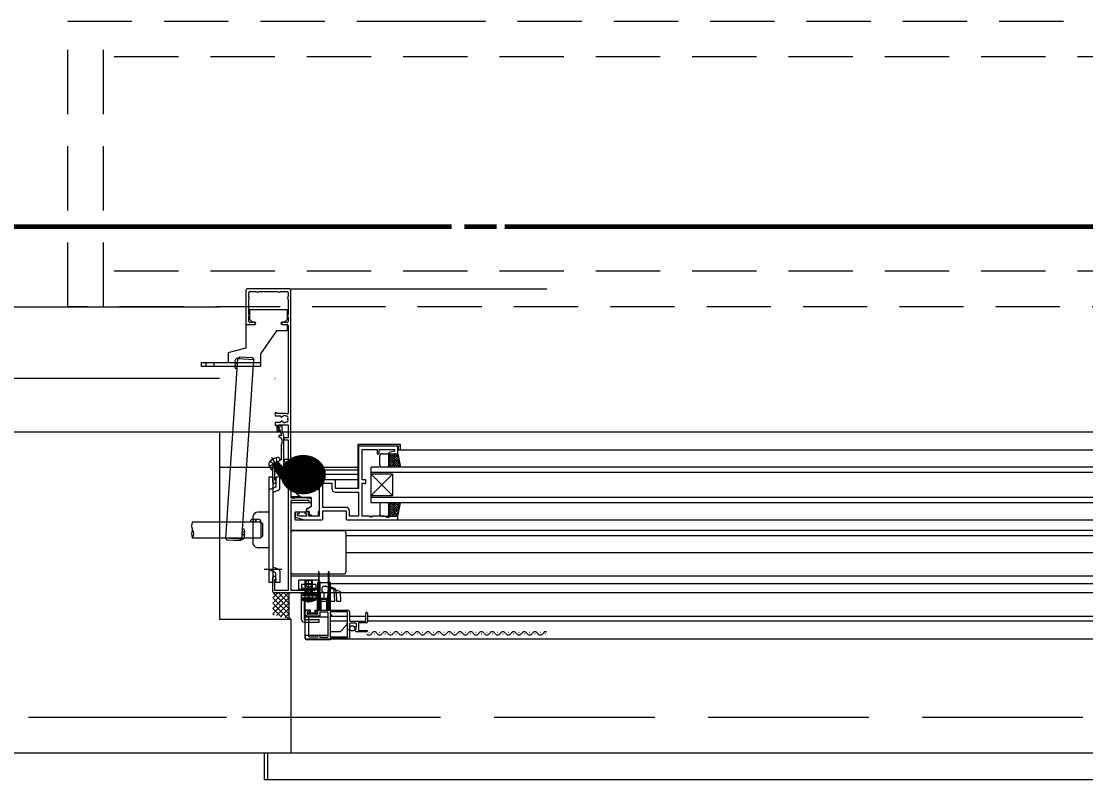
# Model space of a CAD drawing. Units: millimetres at full size, sheet at 1:30. Extents: x -16828 to 149130, y 47892 to 100313.
# Drawn here: x 26464 to 27061, y 50641 to 51066 of the extents above; entities that cross this region are included whole.
import ezdxf
from ezdxf.enums import TextEntityAlignment as Align

# ---------------------------------------------------------------- set-up
doc = ezdxf.new("R2010")
doc.units = ezdxf.units.MM
doc.header["$LTSCALE"] = 30
for name, pattern in [('CHAIN2', [12, 9, -1, 1, -1]), ('DASHED1', [1.8, 1.2, -0.6]), ('DASHED3', [4, 3, -1]), ('DOUBLE_CHAIN1', [8.8, 5, -1, 0.6, -0.6, 0.6, -1])]:
    doc.linetypes.add(name, pattern=pattern)
for name, color, linetype, lineweight in [('0-0', 7, 'CHAIN2', 15), ('0-1', 7, 'Continuous', 15), ('2-0_通芯', 7, 'DOUBLE_CHAIN1', 15), ('2-1_躯体', 7, 'Continuous', 15), ('2-3_間仕切り', 7, 'Continuous', 15), ('2-A_建具', 7, 'Continuous', 15)]:
    doc.layers.add(name, color=color, linetype=linetype, lineweight=lineweight)
doc.styles.add('ＭＳ ゴシック', font='')
doc.styles.get('ＭＳ ゴシック').set_extended_font_data('MS Gothic')

msp = doc.modelspace()

# ---------------------------------------------------------------- linework, layer by layer
at = {"layer": '0-0', "color": 1, "lineweight": 60}
msp.add_line((-9565.04, 50950.86), (35684.96, 50950.86), dxfattribs=at)
at = {"layer": '0-1'}
for p, q in [((24459.96, 50835.86), (30509.96, 50835.86)), ((-6110.04, 50655.86), (31079.96, 50655.86))]:
    msp.add_line(p, q, dxfattribs=at)
at = {"layer": '0-1', "linetype": 'DASHED3'}
msp.add_lwpolyline([(23488.96, 50750.86), (23488.96, 50675.86), (31059.96, 50675.86)], dxfattribs=at)
at = {"layer": '2-0_通芯', "color": 1, "lineweight": 60}
msp.add_line((-10727.74, 50950.86), (35684.96, 50950.86), dxfattribs=at)
at = {"layer": '2-1_躯体'}
for p, q in [((24459.96, 50835.86), (26574.96, 50835.86)), ((23467.96, 50655.86), (26614.96, 50655.86))]:
    msp.add_line(p, q, dxfattribs=at)
at = {"layer": '2-1_躯体', "linetype": 'DASHED3'}
msp.add_line((23467.96, 50675.86), (26614.96, 50675.86), dxfattribs=at)
at = {"layer": '2-1_躯体'}
msp.add_lwpolyline([(26574.96, 50835.86), (26574.96, 50730.86), (26614.96, 50730.86), (26614.96, 50655.86)], dxfattribs=at)
at = {"layer": '2-3_間仕切り'}
for p, q in [((24529.96, 50905.86), (26574.96, 50905.86)), ((24489.96, 50865.86), (26574.96, 50865.86))]:
    msp.add_line(p, q, dxfattribs=at)
at = {"layer": '2-A_建具', "linetype": 'DASHED1'}
for p, q in [((26509.96, 50905.86), (26509.96, 51065.86)), ((26688.07, 51065.86), (28040.83, 51065.86)), ((28549.96, 51045.86), (26509.96, 51045.86)), ((28549.96, 50925.86), (26509.96, 50925.86)), ((28018.07, 50905.86), (26663.03, 50905.86))]:
    msp.add_line(p, q, dxfattribs=at)
at = {"layer": '2-A_建具'}
for p, q in [((26589.96, 50882.91), (26589.96, 50915.36)), ((26614.46, 50915.86), (26590.46, 50915.86)), ((26614.96, 50915.86), (26758.46, 50915.86)), ((26591.96, 50898.81), (26591.96, 50904.41)), ((26591.96, 50904.41), (26612.96, 50904.41)), ((26612.96, 50904.41), (26612.96, 50898.81)), ((26589.96, 50895.91), (26594.76, 50895.91)), ((26590.46, 50895.86), (26594.21, 50895.86)), ((26593.46, 50897.31), (26591.96, 50898.81)), ((26594.76, 50897.31), (26593.46, 50897.31)), ((26611.46, 50897.31), (26610.16, 50897.31)), ((26610.16, 50895.91), (26612.96, 50895.91)), ((26610.71, 50895.86), (26612.96, 50895.86)), ((26612.96, 50898.81), (26611.46, 50897.31)), ((26612.96, 50895.91), (26612.96, 50892.41)), ((26613.46, 50895.36), (26613.46, 50846.19)), ((26579.96, 50880.23), (26589.96, 50882.91)), ((26579.96, 50880.23), (26579.96, 50874.71)), ((26585.27, 50876.96), (26586.33, 50877.89)), ((26597.96, 50879.56), (26597.96, 50872.41)), ((26564.96, 50874.71), (26597.96, 50874.71)), ((26564.96, 50872.41), (26564.96, 50874.71)), ((26597.96, 50872.41), (26564.96, 50872.41)), ((26567.61, 50872.41), (26567.61, 50874.71)), ((26572.11, 50872.41), (26572.11, 50874.71)), ((26578.47, 50776.16), (26585.27, 50876.96)), ((26585.27, 50876.96), (26594.25, 50876.36)), ((26587.45, 50775.56), (26594.25, 50876.36)), ((26606.16, 50865.66), (26605.96, 50865.86)), ((26609.76, 50844.11), (26609.9, 50844.11)), ((26609.9, 50841.81), (26609.76, 50841.81)), ((26610.66, 50844.58), (26610.75, 50844.66)), ((26611.54, 50844.8), (26611.66, 50844.75)), ((26612.31, 50844.55), (26612.46, 50844.54)), ((26613.28, 50843.36), (26613.24, 50843.21)), ((26613.24, 50842.71), (26613.28, 50842.56)), ((26610.75, 50841.26), (26610.66, 50841.35)), ((26611.66, 50841.17), (26611.54, 50841.12)), ((26612.46, 50841.39), (26612.31, 50841.37)), ((26674.96, 50827.86), (26652.76, 50827.86)), ((26674.46, 50827.76), (26653.46, 50827.76)), ((26674.96, 50824.06), (26674.96, 50827.26)), ((27509.96, 50825.56), (26674.96, 50825.56)), ((26675.26, 50825.56), (26675.26, 50827.56)), ((26609.29, 50820.01), (26603.23, 50816.51)), ((26606.84, 50817.25), (26604.38, 50821.51)), ((26608.32, 50818.64), (26604.9, 50816.67)), ((26605.29, 50815.98), (26608.37, 50818.57)), ((26605.64, 50815.38), (26608.72, 50817.96)), ((26608.15, 50818.19), (26605.73, 50815.98)), ((26605.77, 50815.91), (26608.19, 50818.11)), ((26608.01, 50818.69), (26608.11, 50818.52)), ((26608.37, 50818.57), (26608.15, 50818.19)), ((26608.19, 50818.11), (26608.15, 50818.19)), ((26608.63, 50818.11), (26608.19, 50818.11)), ((26608.32, 50818.64), (26608.37, 50818.57)), ((26608.72, 50817.96), (26608.5, 50817.58)), ((26608.63, 50818.11), (26608.72, 50817.96)), ((26609.29, 50820.01), (26608.65, 50820.93)), ((26664.96, 50817.06), (26664.96, 50822.56)), ((26665.96, 50823.56), (26668.96, 50823.56)), ((26669.96, 50816.06), (26669.96, 50823.56)), ((26669.96, 50819.45), (26674.07, 50823.56)), ((26669.96, 50820.86), (26672.66, 50823.56)), ((26669.96, 50822.27), (26671.25, 50823.56)), ((26669.96, 50823.56), (26674.96, 50823.56)), ((26669.96, 50818.03), (26675.05, 50823.12)), ((26669.96, 50822.56), (26669.96, 50817.06)), ((26669.96, 50822.37), (26676.27, 50816.06)), ((26669.96, 50816.62), (26675.28, 50821.94)), ((26669.96, 50820.96), (26674.86, 50816.06)), ((26669.96, 50819.55), (26673.45, 50816.06)), ((26669.96, 50818.13), (26672.03, 50816.06)), ((26670.19, 50823.56), (26676.15, 50817.6)), ((26670.82, 50816.06), (26675.52, 50820.76)), ((26671.6, 50823.56), (26675.8, 50819.36)), ((26672.23, 50816.06), (26675.76, 50819.58)), ((26673.02, 50823.56), (26675.45, 50821.13)), ((26673.65, 50816.06), (26675.99, 50818.41)), ((26674.43, 50823.56), (26675.09, 50822.9)), ((26674.96, 50823.56), (26676.46, 50816.06)), ((26652.76, 50815.86), (26574.96, 50815.86)), ((26603.23, 50816.51), (26602.75, 50817.53)), ((26604.94, 50816.59), (26605.38, 50816.59)), ((26604.96, 50807.36), (26604.96, 50815.86)), ((26605.01, 50816.96), (26605.11, 50816.79)), ((26605.29, 50815.98), (26605.73, 50815.98)), ((26606.44, 50817.55), (26605.38, 50816.59)), ((26605.42, 50816.51), (26605.38, 50816.59)), ((26605.55, 50815.53), (26605.64, 50815.38)), ((26605.64, 50815.38), (26606.08, 50815.38)), ((26605.77, 50815.91), (26605.73, 50815.98)), ((26605.99, 50814.77), (26606.43, 50814.77)), ((26608.5, 50817.58), (26606.08, 50815.38)), ((26606.12, 50815.3), (26606.08, 50815.38)), ((26609.33, 50816.9), (26606.25, 50814.32)), ((26606.25, 50814.32), (26606.47, 50814.69)), ((26606.25, 50814.32), (26606.34, 50814.16)), ((26606.34, 50814.16), (26609.42, 50816.75)), ((26606.34, 50814.16), (26606.78, 50814.16)), ((26606.47, 50814.69), (26606.43, 50814.77)), ((26606.47, 50814.69), (26608.89, 50816.9)), ((26609.68, 50816.29), (26606.6, 50813.71)), ((26606.6, 50813.71), (26606.82, 50814.09)), ((26606.6, 50813.71), (26606.69, 50813.56)), ((26606.69, 50813.56), (26609.77, 50816.14)), ((26606.69, 50813.56), (26607.13, 50813.56)), ((26609.2, 50816.37), (26606.78, 50814.16)), ((26606.82, 50814.09), (26606.78, 50814.16)), ((26606.82, 50814.09), (26609.24, 50816.29)), ((26610.03, 50815.69), (26606.95, 50813.1)), ((26606.95, 50813.1), (26607.17, 50813.48)), ((26606.95, 50813.1), (26607.04, 50812.95)), ((26607.04, 50812.95), (26610.12, 50815.54)), ((26607.04, 50812.95), (26607.48, 50812.95)), ((26609.55, 50815.76), (26607.13, 50813.56)), ((26607.17, 50813.48), (26607.13, 50813.56)), ((26607.17, 50813.48), (26609.59, 50815.69)), ((26610.38, 50815.08), (26607.3, 50812.5)), ((26607.3, 50812.5), (26607.52, 50812.88)), ((26607.3, 50812.5), (26607.39, 50812.35)), ((26607.94, 50815.35), (26607.34, 50816.39)), ((26607.39, 50812.35), (26610.47, 50814.93)), ((26607.39, 50812.35), (26607.83, 50812.35)), ((26609.9, 50815.16), (26607.48, 50812.95)), ((26607.52, 50812.88), (26607.48, 50812.95)), ((26607.52, 50812.88), (26609.94, 50815.08)), ((26609.83, 50813.72), (26607.65, 50811.89)), ((26607.65, 50811.89), (26607.87, 50812.27)), ((26607.65, 50811.89), (26607.74, 50811.74)), ((26607.74, 50811.74), (26609.88, 50813.53)), ((26610.25, 50814.55), (26607.83, 50812.35)), ((26607.87, 50812.27), (26607.83, 50812.35)), ((26607.87, 50812.27), (26610.29, 50814.48)), ((26609.92, 50813.33), (26608.18, 50811.74)), ((26610.07, 50812.72), (26608.18, 50811.63)), ((26608.44, 50814.48), (26611.72, 50808.8)), ((26608.54, 50817.51), (26608.5, 50817.58)), ((26608.98, 50817.51), (26608.54, 50817.51)), ((26608.89, 50816.9), (26608.85, 50816.98)), ((26609.33, 50816.9), (26608.89, 50816.9)), ((26609.42, 50816.75), (26609.2, 50816.37)), ((26609.24, 50816.29), (26609.2, 50816.37)), ((26609.68, 50816.29), (26609.24, 50816.29)), ((26609.33, 50816.9), (26609.42, 50816.75)), ((26609.77, 50816.14), (26609.55, 50815.76)), ((26609.59, 50815.69), (26609.55, 50815.76)), ((26610.03, 50815.69), (26609.59, 50815.69)), ((26609.68, 50816.29), (26609.77, 50816.14)), ((26610.51, 50810.91), (26609.8, 50813.85)), ((26610.12, 50815.54), (26609.9, 50815.16)), ((26609.94, 50815.08), (26609.9, 50815.16)), ((26610.38, 50815.08), (26609.94, 50815.08)), ((26610.03, 50815.69), (26610.12, 50815.54)), ((26610.73, 50814.48), (26610.24, 50814.06)), ((26610.47, 50814.93), (26610.25, 50814.55)), ((26610.29, 50814.48), (26610.25, 50814.55)), ((26610.73, 50814.48), (26610.29, 50814.48)), ((26610.33, 50813.91), (26610.82, 50814.32)), ((26610.38, 50815.08), (26610.47, 50814.93)), ((26611, 50813.26), (26610.6, 50813.95)), ((26610.73, 50814.48), (26610.82, 50814.32)), ((26611.04, 50813.28), (26610.78, 50813.13)), ((26621.26, 50813.43), (26621.26, 50813.93)), ((26621.28, 50813.33), (26621.46, 50813.15)), ((26621.56, 50814.23), (26622.06, 50814.23)), ((26622.96, 50813.13), (26621.56, 50813.13)), ((26621.73, 50814.23), (26622.83, 50813.13)), ((26622.26, 50814.03), (26624.36, 50814.03)), ((26623.26, 50812.83), (26623.26, 50811.73)), ((26623.26, 50812.7), (26625.23, 50810.73)), ((26623.27, 50814.03), (26624.86, 50812.44)), ((26624.45, 50814.2), (26625.52, 50813.13)), ((26624.56, 50814.23), (26625.16, 50814.23)), ((26624.86, 50812.67), (26624.86, 50812.03)), ((26625.66, 50813.13), (26625.32, 50813.13)), ((26625.37, 50814.14), (26625.87, 50813.64)), ((26629.96, 50815.86), (26629.96, 50814.26)), ((26659.96, 50796.06), (26659.96, 50816.06)), ((27524.96, 50816.06), (26659.96, 50816.06)), ((27524.96, 50813.06), (26659.96, 50813.06)), ((26671.96, 50812.06), (26659.96, 50812.06)), ((26671.96, 50812.06), (26659.96, 50800.06)), ((26671.96, 50800.06), (26659.96, 50812.06)), ((26668.96, 50816.06), (26665.96, 50816.06)), ((26669.96, 50816.72), (26670.62, 50816.06)), ((26671.96, 50812.06), (26671.96, 50800.06)), ((26675.06, 50816.06), (26676.23, 50817.23)), ((26602.66, 50810.36), (26602.66, 50751.36)), ((26604.96, 50810.36), (26602.66, 50810.36)), ((26604.96, 50810.36), (26604.96, 50751.36)), ((26606.53, 50810.36), (26606.53, 50804.86)), ((26608.83, 50810.36), (26606.53, 50810.36)), ((26607.74, 50811.74), (26608.18, 50811.74)), ((26608.22, 50811.66), (26608.18, 50811.74)), ((26608.18, 50811.63), (26609.32, 50809.65)), ((26608.83, 50803.98), (26608.83, 50810.36)), ((26609.7, 50810.9), (26609.29, 50809.72)), ((26609.32, 50809.65), (26611.13, 50809.53)), ((26610.51, 50810.91), (26611.13, 50809.53)), ((26611.39, 50809.68), (26611.13, 50809.53)), ((26611.83, 50811.32), (26611.21, 50809.99)), ((26611.21, 50809.99), (26611.39, 50809.68)), ((26612.18, 50811.3), (26611.39, 50809.68)), ((26652.76, 50808.96), (26614.96, 50808.96)), ((26617.46, 50806.72), (26617.46, 50805.16)), ((26622.39, 50808.94), (26618.17, 50807.67)), ((26622.39, 50808.94), (26622.53, 50808.96)), ((26624.96, 50810.73), (26623.14, 50809.33)), ((26625.56, 50810.73), (26623.34, 50809.05)), ((26623.42, 50811.19), (26623.72, 50810.89)), ((26624.26, 50810.73), (26627.46, 50810.73)), ((26625.16, 50811.73), (26627.16, 50811.73)), ((26625.57, 50811.73), (26626.57, 50810.73)), ((26626.92, 50811.73), (26627.46, 50811.19)), ((26627.16, 50809.6), (26626.96, 50810.73)), ((26627.46, 50811.43), (26627.46, 50809.43)), ((26638.03, 50807.03), (26638.03, 50804.03)), ((26652.96, 50809.26), (26652.76, 50809.26)), ((26605.03, 50804.25), (26602.73, 50803.32)), ((26606.53, 50804.86), (26605.03, 50804.25)), ((26608.21, 50803.06), (26605.03, 50801.77)), ((26617.46, 50803.06), (26617.46, 50804.36)), ((26620.22, 50799.34), (26618.53, 50800.76)), ((26623.77, 50805.77), (26622.46, 50805.16)), ((26625.33, 50805.8), (26629.97, 50804.13)), ((26659.96, 50800.06), (26671.96, 50800.06)), ((26620.08, 50799.46), (26614.96, 50799.46)), ((26626.46, 50796.06), (26614.96, 50796.06)), ((26626.24, 50799.06), (26620.86, 50799.11)), ((26626.46, 50799.06), (26626.46, 50794.16)), ((27524.96, 50799.06), (26659.96, 50799.06)), ((27524.96, 50796.06), (26659.96, 50796.06)), ((26664.96, 50795.06), (26664.96, 50789.56)), ((26668.96, 50796.06), (26665.96, 50796.06)), ((26669.96, 50789.75), (26676.27, 50796.06)), ((26669.96, 50791.16), (26674.86, 50796.06)), ((26669.96, 50796.06), (26669.96, 50787.86)), ((26669.96, 50792.58), (26673.45, 50796.06)), ((26669.96, 50793.99), (26672.03, 50796.06)), ((26669.96, 50795.4), (26670.62, 50796.06)), ((26669.96, 50795.5), (26675.28, 50790.18)), ((26669.96, 50789.56), (26669.96, 50795.06)), ((26669.96, 50794.09), (26675.05, 50789)), ((26670.19, 50788.56), (26676.15, 50794.53)), ((26670.82, 50796.06), (26675.52, 50791.36)), ((26672.23, 50796.06), (26675.76, 50792.54)), ((26673.65, 50796.06), (26675.99, 50793.72)), ((26674.96, 50788.56), (26676.46, 50796.06)), ((26675.06, 50796.06), (26676.23, 50794.89)), ((26602.66, 50790.86), (26596.66, 50790.86)), ((26617.46, 50790.86), (26617.46, 50788.8)), ((26617.46, 50786.56), (26617.46, 50790.86)), ((26625.09, 50791.16), (26624.16, 50791.16)), ((26624.19, 50792.98), (26626.19, 50793.71)), ((26625.39, 50789.16), (26625.39, 50790.86)), ((26626.56, 50789.16), (26625.39, 50789.16)), ((26626.56, 50788.49), (26626.56, 50789.16)), ((26630.36, 50791.16), (26630.96, 50791.16)), ((26630.36, 50791.16), (26630.36, 50788.49)), ((26660, 50788.49), (26659.92, 50788.49)), ((26665.96, 50788.56), (26668.96, 50788.56)), ((26669.96, 50792.68), (26674.07, 50788.56)), ((26669.96, 50791.26), (26672.66, 50788.56)), ((26669.96, 50789.85), (26671.25, 50788.56)), ((26669.96, 50788.56), (26674.96, 50788.56)), ((26671.6, 50788.56), (26675.8, 50792.76)), ((26673.02, 50788.56), (26675.45, 50790.99)), ((26674.43, 50788.56), (26675.09, 50789.22)), ((26674.96, 50786.56), (26674.96, 50788.06)), ((26559.96, 50785.36), (26598.16, 50785.36)), ((26593.66, 50787.86), (26593.66, 50773.86)), ((26598.16, 50785.36), (26599.16, 50784.36)), ((26598.16, 50785.36), (26598.16, 50776.36)), ((26617.46, 50786.56), (26632.46, 50786.56)), ((26618.17, 50787.85), (26622.39, 50786.58)), ((26646.46, 50786.56), (27092.46, 50786.56)), ((26559.96, 50776.36), (26598.16, 50776.36)), ((26587.45, 50775.56), (26578.47, 50776.16)), ((27509.96, 50780.56), (26614.96, 50780.56)), ((26614.98, 50779.26), (26614.98, 50757.26)), ((26644.98, 50780.26), (26615.98, 50780.26)), ((26645.98, 50757.26), (26645.98, 50779.26)), ((27509.96, 50777.56), (26645.98, 50777.56)), ((26587.45, 50775.56), (26586.38, 50774.63)), ((26602.66, 50770.86), (26596.66, 50770.86)), ((27509.96, 50768.06), (26645.98, 50768.06)), ((26599.96, 50758.86), (26609.96, 50758.86)), ((26608.21, 50758.67), (26605.04, 50759.95)), ((26604.96, 50746.36), (26604.96, 50754.36)), ((26606.54, 50751.36), (26606.54, 50756.86)), ((26608.84, 50757.74), (26608.84, 50751.36)), ((26615.98, 50756.26), (26644.98, 50756.26)), ((26619.43, 50751.19), (26619.46, 50752.69)), ((26629.93, 50752.69), (26619.46, 50752.69)), ((26622.96, 50720.26), (26622.96, 50752.26)), ((26626.96, 50752.26), (26622.96, 50752.26)), ((26623.31, 50752.26), (26623.31, 50749.06)), ((26624.96, 50740.14), (26624.96, 50752.57)), ((26626.61, 50752.26), (26626.61, 50749.06)), ((26626.96, 50752.26), (26626.96, 50742.26)), ((26630.46, 50757.36), (26630.46, 50735.86)), ((26630.46, 50756.86), (26630.96, 50756.86)), ((26635.96, 50756.86), (26636.46, 50756.86)), ((26604.96, 50751.36), (26602.66, 50751.36)), ((26608.84, 50751.36), (26606.54, 50751.36)), ((26628.16, 50746.86), (26614.96, 50746.86)), ((26619.47, 50747.49), (26619.43, 50751.19)), ((26628.43, 50747.49), (26619.47, 50747.49)), ((26620.96, 50750.19), (26620.96, 50748.19)), ((26628.96, 50750.19), (26620.96, 50750.19)), ((26622.96, 50750.86), (26626.96, 50750.86)), ((26622.96, 50749.06), (26626.96, 50749.06)), ((26622.96, 50749.06), (26623.22, 50748.53)), ((26622.96, 50748.26), (26626.96, 50748.26)), ((26622.96, 50746.86), (26623.22, 50746.13)), ((26623.31, 50749.06), (26623.23, 50748.43)), ((26623.34, 50746.86), (26623.23, 50746.03)), ((26623.34, 50746.86), (26623.34, 50750.86)), ((26626.58, 50746.86), (26626.58, 50750.86)), ((26626.58, 50746.86), (26626.69, 50746.03)), ((26626.61, 50749.06), (26626.69, 50748.43)), ((26626.96, 50749.06), (26626.7, 50748.53)), ((26626.96, 50746.86), (26626.7, 50746.13)), ((26628.43, 50748.19), (26628.43, 50747.49)), ((26628.76, 50747.46), (26629.96, 50747.46)), ((26628.96, 50750.19), (26628.96, 50748.19)), ((26629.96, 50751.36), (26629.96, 50744.86)), ((26630.46, 50748.36), (26629.96, 50742.36)), ((26631.42, 50742.82), (26630.96, 50748.36)), ((26631.43, 50751.19), (26631.43, 50751.22)), ((26631.46, 50751.36), (26635.46, 50751.36)), ((26632.46, 50745.86), (26632.55, 50748.4)), ((26633.55, 50749.36), (26634.37, 50749.36)), ((26634.54, 50749.33), (26639.52, 50747.52)), ((26635.96, 50748.36), (26635.5, 50742.82)), ((26636.29, 50749.23), (26636.29, 50748.69)), ((26636.29, 50749.23), (26639.77, 50747.96)), ((26636.31, 50749.22), (26636.31, 50748.69)), ((26636.96, 50742.36), (26636.46, 50748.36)), ((26636.96, 50751.36), (26636.96, 50735.86)), ((27092.46, 50750.56), (26636.96, 50750.56)), ((26637.75, 50748.16), (26637.75, 50748.69)), ((26638.31, 50748.49), (26638.31, 50747.96)), ((26639.35, 50747.05), (26639.52, 50747.52)), ((26639.75, 50747.44), (26639.75, 50747.97)), ((26639.77, 50747.43), (26639.77, 50747.96)), ((26639.98, 50747.35), (26642.45, 50746.45)), ((26604.96, 50736.86), (26613.96, 50745.86)), ((26604.96, 50739.86), (26610.96, 50745.86)), ((26604.96, 50742.86), (26607.96, 50745.86)), ((26604.96, 50745.86), (26613.96, 50736.86)), ((26604.96, 50733.86), (26613.96, 50742.86)), ((26604.96, 50742.86), (26613.96, 50733.86)), ((26605.46, 50745.86), (27527.76, 50745.86)), ((26607.96, 50745.86), (26613.96, 50739.86)), ((26610.96, 50745.86), (26613.96, 50742.86)), ((26620.96, 50730.66), (26620.96, 50745.86)), ((26620.96, 50745.86), (26621.02, 50745.22)), ((26620.96, 50744.16), (26629.96, 50744.16)), ((26631.96, 50742.66), (26620.96, 50742.66)), ((26628.96, 50742.26), (26620.96, 50742.26)), ((26628.9, 50745.22), (26621.02, 50745.22)), ((26628.46, 50741.36), (26621.46, 50741.36)), ((26622.46, 50742.66), (26622.46, 50730.66)), ((26622.96, 50744.86), (26629.96, 50744.86)), ((26628.96, 50745.86), (26628.9, 50745.22)), ((26628.96, 50742.26), (26628.9, 50741.62)), ((26628.96, 50745.86), (26628.96, 50741.86)), ((26629.96, 50744.16), (26629.96, 50742.66)), ((26629.96, 50735.86), (26629.96, 50742.36)), ((26630.46, 50741.86), (26629.96, 50741.86)), ((26630.33, 50740.86), (26630.29, 50742.66)), ((26630.33, 50740.86), (26639.58, 50740.86)), ((26635.96, 50741.86), (26630.96, 50741.86)), ((26631.42, 50742.82), (26631.42, 50735.86)), ((26631.46, 50745.56), (26631.46, 50743.16)), ((26635, 50742.36), (26631.92, 50742.36)), ((26631.92, 50735.86), (26631.92, 50742.36)), ((26633.46, 50745.84), (26632.46, 50745.88)), ((26633.46, 50745.84), (26633.45, 50745.56)), ((26633.46, 50745.84), (26633.46, 50743.16)), ((26635, 50742.36), (26635, 50735.86)), ((26635.5, 50735.86), (26635.5, 50742.82)), ((26636.96, 50741.86), (26636.46, 50741.86)), ((26640.5, 50740.86), (26642.96, 50740.86)), ((26642.96, 50740.86), (26642.78, 50746.01)), ((26604.96, 50739.86), (26613.96, 50730.86)), ((26604.96, 50736.86), (26609.81, 50732.01)), ((26606.92, 50732.82), (26613.96, 50739.86)), ((26609.26, 50732.17), (26613.96, 50736.86)), ((26625.96, 50735.86), (26622.96, 50735.86)), ((26624.16, 50734.76), (26624.16, 50733.86)), ((26625.36, 50735.06), (26624.46, 50735.06)), ((26625.66, 50735.56), (26625.66, 50735.36)), ((26625.96, 50734.41), (26625.96, 50735.86)), ((26628.36, 50735.86), (26646.96, 50735.86)), ((26628.36, 50735.86), (26628.36, 50734.41)), ((26628.66, 50735.36), (26628.66, 50735.56)), ((26629.86, 50735.06), (26628.96, 50735.06)), ((26629.41, 50734.41), (26629.41, 50733.56)), ((26630.16, 50733.86), (26630.16, 50734.76)), ((26630.96, 50736.36), (26630.46, 50736.36)), ((26631.16, 50734.46), (26631.16, 50732.76)), ((26635.46, 50734.76), (26631.46, 50734.76)), ((26635.76, 50734.46), (26635.76, 50720.96)), ((26636.46, 50736.36), (26635.96, 50736.36)), ((26636.96, 50734.66), (26636.96, 50733.76)), ((26646.36, 50734.96), (26637.26, 50734.96)), ((26646.66, 50720.76), (26646.66, 50734.66)), ((26647.96, 50734.86), (26647.96, 50729.96)), ((26604.96, 50733.86), (26605.65, 50733.17)), ((26611.61, 50731.51), (26613.96, 50733.86)), ((26622.46, 50730.66), (26630.96, 50730.66)), ((26622.46, 50729.16), (26630.96, 50729.16)), ((26635.76, 50731.96), (26622.96, 50731.96)), ((26624.96, 50731.96), (26624.96, 50721.76)), ((26630.96, 50729.16), (26630.96, 50730.66)), ((26636.96, 50732.46), (26636.96, 50720.76)), ((26646.66, 50732.36), (26636.96, 50732.36)), ((26646.66, 50729.66), (26636.96, 50729.66)), ((26637.16, 50733.56), (26637.46, 50733.56)), ((26637.46, 50732.66), (26637.16, 50732.66)), ((26637.76, 50733.26), (26637.76, 50732.96)), ((26646.36, 50728.56), (26646.36, 50727.56)), ((26646.36, 50728.56), (26646.66, 50728.56)), ((26656.96, 50732.36), (26647.96, 50732.36)), ((26648.26, 50729.66), (26656.66, 50729.66)), ((26651.46, 50728.56), (26648.26, 50728.56)), ((26652.86, 50728.46), (26652.86, 50724.86)), ((26657.46, 50728.76), (26653.16, 50728.76)), ((26656.96, 50729.96), (26656.96, 50734.16)), ((26657.96, 50734.16), (26657.96, 50729.26)), ((27512.96, 50732.36), (26657.96, 50732.36)), ((27512.96, 50729.66), (26657.96, 50729.66)), ((26642.56, 50723.76), (26636.96, 50723.76)), ((26646.36, 50727.56), (26642.56, 50723.76)), ((26647.51, 50724.93), (26647.89, 50724.48)), ((26647.96, 50728.26), (26647.96, 50725.56)), ((26647.96, 50724.28), (26647.96, 50720.56)), ((26651.01, 50725.15), (26651.26, 50725.09)), ((26651.55, 50725.59), (26651.12, 50726.02)), ((26651.26, 50726.36), (26651.46, 50726.36)), ((26651.76, 50726.66), (26651.76, 50728.26)), ((26657.56, 50723.76), (26652.06, 50723.76)), ((26653.16, 50724.56), (26657.56, 50724.56)), ((26658.96, 50723.26), (26658.76, 50723.26)), ((26661.96, 50722.5), (26661.76, 50722.5)), ((26664.96, 50723.26), (26664.76, 50723.26)), ((26667.96, 50722.5), (26667.76, 50722.5)), ((26670.96, 50723.26), (26670.76, 50723.26)), ((26673.96, 50722.5), (26673.76, 50722.5)), ((26676.96, 50723.26), (26676.76, 50723.26)), ((26679.96, 50722.5), (26679.76, 50722.5)), ((26682.96, 50723.26), (26682.76, 50723.26)), ((26685.96, 50722.5), (26685.76, 50722.5)), ((26688.96, 50723.26), (26688.76, 50723.26)), ((26691.96, 50722.5), (26691.76, 50722.5)), ((26694.96, 50723.26), (26694.76, 50723.26)), ((26697.96, 50722.5), (26697.76, 50722.5)), ((26700.96, 50723.26), (26700.76, 50723.26)), ((26703.96, 50722.5), (26703.76, 50722.5)), ((26706.96, 50723.26), (26706.76, 50723.26)), ((26709.96, 50722.5), (26709.76, 50722.5)), ((26712.96, 50723.26), (26712.76, 50723.26)), ((26715.96, 50722.5), (26715.76, 50722.5)), ((26718.96, 50723.26), (26718.76, 50723.26)), ((26721.96, 50722.5), (26721.76, 50722.5)), ((26724.96, 50723.26), (26724.76, 50723.26)), ((26727.96, 50722.5), (26727.76, 50722.5)), ((26730.96, 50723.26), (26730.76, 50723.26)), ((26733.96, 50722.5), (26733.76, 50722.5)), ((26736.96, 50723.26), (26736.76, 50723.26)), ((26739.96, 50722.5), (26739.76, 50722.5)), ((26742.96, 50723.26), (26742.76, 50723.26)), ((26745.96, 50722.5), (26745.76, 50722.5)), ((26748.96, 50723.26), (26748.76, 50723.26)), ((26751.96, 50722.5), (26751.76, 50722.5)), ((26754.96, 50723.26), (26754.76, 50723.26)), ((26757.96, 50722.5), (26757.76, 50722.5)), ((26635.76, 50721.76), (26622.96, 50721.76)), ((27546.96, 50719.56), (26623.96, 50719.56)), ((26636.96, 50719.26), (26623.96, 50719.26)), ((26625.46, 50720.96), (26629.86, 50720.96)), ((26630.16, 50721.26), (26630.16, 50721.46)), ((26631.16, 50721.46), (26631.16, 50720.96)), ((26631.46, 50720.66), (26635.46, 50720.66)), ((26646.66, 50720.76), (26636.96, 50720.76)), ((26636.96, 50719.56), (26636.96, 50719.26)), ((26637.26, 50720.46), (26646.36, 50720.46)), ((26599.96, 50655.86), (26599.96, 50640.86)), ((26601.96, 50655.86), (26601.96, 50640.86)), ((26601.96, 50640.86), (26599.96, 50640.86)), ((28298.46, 50640.86), (26601.96, 50640.86))]:
    msp.add_line(p, q, dxfattribs=at)
at = {"layer": '2-A_建具', "linetype": 'DASHED1'}
msp.add_lwpolyline([(26663.03, 50905.86), (26489.96, 50905.86), (26489.96, 51065.86), (26688.07, 51065.86)], dxfattribs=at)
at = {"layer": '2-A_建具'}
for points in [[(26591.53, 50911.5), (26591.46, 50911.69), (26591.46, 50913.86)], [(26591.96, 50914.36), (26595.63, 50914.36), (26595.82, 50914.29)], [(26597.1, 50914.29), (26597.29, 50914.36), (26607.63, 50914.36), (26607.82, 50914.29)], [(26609.1, 50914.29), (26609.29, 50914.36), (26612.96, 50914.36)], [(26613.46, 50913.86), (26613.46, 50911.69), (26613.39, 50911.5)], [(26614.96, 50815.86), (26614.96, 50915.36), (26614.46, 50915.86)], [(26591.53, 50901.5), (26591.46, 50901.69), (26591.46, 50910.03), (26591.53, 50910.22)], [(26613.39, 50910.22), (26613.46, 50910.03), (26613.46, 50901.69), (26613.39, 50901.5)], [(26591.46, 50897.56), (26591.46, 50900.03), (26591.53, 50900.22)], [(26593.68, 50897.15), (26593.47, 50897.06), (26591.96, 50897.06)], [(26612.96, 50897.06), (26611.44, 50897.06), (26611.23, 50897.15)], [(26613.39, 50900.22), (26613.46, 50900.03), (26613.46, 50897.56)], [(26612.96, 50892.41), (26606.96, 50892.41), (26597.96, 50879.56)], [(26586.33, 50877.89), (26593.32, 50877.42), (26594.25, 50876.36)], [(26611.46, 50846.16), (26607.38, 50846.16), (26606.86, 50846.46), (26606.16, 50846.46), (26606.16, 50844.86), (26609.06, 50844.86), (26609.36, 50844.54)], [(26609.36, 50841.38), (26609.06, 50841.06), (26606.16, 50841.06), (26606.16, 50839.46), (26607.16, 50839.46), (26607.16, 50836.46), (26608.56, 50836.46), (26608.56, 50836.96), (26608.16, 50837.53), (26608.16, 50839.76), (26613.46, 50839.76), (26613.46, 50832.36), (26611.56, 50832.36)], [(26609.13, 50839.31), (26608, 50837.37), (26608.8, 50837.15), (26609.71, 50833.76), (26608.66, 50833.76)], [(26611.06, 50826.32), (26611.06, 50833.37), (26610.06, 50837.11), (26610.06, 50839.06)], [(26609.86, 50831.56), (26609.86, 50829.16), (26609.56, 50828.86), (26609.56, 50820.16), (26606.65, 50818.48), (26606.55, 50818.29), (26606.08, 50818.01), (26605.86, 50818.02), (26603.05, 50816.4), (26604.17, 50814.46), (26604.96, 50814.46)], [(26611.56, 50831.36), (26613.46, 50831.36), (26613.46, 50820.36), (26611.29, 50820.36), (26611.06, 50817.8)], [(26612.47, 50818.65), (26612.19, 50817.06), (26611.06, 50817.06), (26611.06, 50825.4), (26610.94, 50825.59), (26610.94, 50826.14), (26611.06, 50826.32)], [(26652.96, 50827.26), (26652.96, 50803.96), (26639.96, 50803.96), (26639.96, 50808.46)], [(26652.76, 50803.96), (26652.76, 50828.86), (26676.26, 50828.86), (26676.26, 50825.56)], [(26656.16, 50806.86), (26656.96, 50806.86), (26656.96, 50808.96), (26654.96, 50808.96), (26654.96, 50825.83), (26663.46, 50825.83), (26663.46, 50823.56), (26664.46, 50823.56), (26664.46, 50825.83), (26673.03, 50825.83), (26673.03, 50824.91), (26670.18, 50824.15)], [(26603.3, 50819.28), (26604.99, 50818.16), (26606.29, 50818.21)], [(26607.9, 50818.4), (26605.2, 50816.13), (26605.29, 50815.98)], [(26608.63, 50818.11), (26605.55, 50815.53), (26605.77, 50815.91)], [(26606.85, 50821.33), (26606.98, 50819.31), (26606.29, 50818.21)], [(26612.05, 50817.67), (26612.33, 50819.26), (26613.46, 50819.26), (26613.46, 50815.86)], [(26604.9, 50816.67), (26604.94, 50816.59), (26605.32, 50816.91)], [(26605.2, 50816.13), (26605.42, 50816.51), (26606.78, 50817.75)], [(26605.46, 50754.86), (26605.96, 50754.86), (26606.56, 50753.82), (26606.56, 50752.86), (26605.86, 50752.86), (26605.86, 50747.06), (26613.76, 50747.06), (26613.76, 50814.66), (26605.86, 50814.66), (26605.86, 50808.86), (26606.56, 50808.86), (26606.56, 50807.9), (26605.96, 50806.86), (26605.46, 50806.86)], [(26608.98, 50817.51), (26605.9, 50814.92), (26605.99, 50814.77), (26609.07, 50817.36)], [(26605.9, 50814.92), (26606.12, 50815.3), (26608.54, 50817.51)], [(26608.98, 50817.51), (26609.07, 50817.36), (26608.85, 50816.98), (26606.43, 50814.77)], [(26607.11, 50815.86), (26609.58, 50817.29), (26610.41, 50815.86)], [(26610.56, 50810.81), (26609.7, 50810.9), (26608.88, 50812.04)], [(26611.21, 50809.99), (26610.25, 50814.04), (26611.83, 50811.32)], [(26610.82, 50814.32), (26610.6, 50813.95), (26610.41, 50813.77)], [(26611.04, 50813.28), (26612.18, 50811.3), (26611.83, 50811.32)], [(26619.86, 50812.96), (26619.86, 50814.66), (26614.96, 50814.66), (26614.96, 50798.76), (26617.27, 50798.76)], [(26652.76, 50811.96), (26625.16, 50811.96), (26625.16, 50812.76), (26626.26, 50812.76), (26626.26, 50814.26), (26621.06, 50814.26), (26621.06, 50812.76), (26622.16, 50812.76), (26622.16, 50811.96), (26614.96, 50811.96)], [(26652.76, 50814.26), (26627.46, 50814.26), (26627.46, 50812.96)], [(26626.46, 50799.06), (26620.86, 50799.11), (26620.08, 50799.46), (26617.74, 50801.79), (26617.46, 50803.05), (26617.46, 50806.72), (26617.66, 50807.31), (26618.17, 50807.67)], [(26618.46, 50805.16), (26618.46, 50806.61), (26619.85, 50807.03), (26624.06, 50807.03), (26624.06, 50804.66), (26625.06, 50804.66), (26625.06, 50807.03), (26630.96, 50807.03), (26630.96, 50788.49), (26625.06, 50788.49), (26625.06, 50790.86), (26617.46, 50790.86)], [(26645.89, 50793.49), (26632.89, 50793.49), (26632.89, 50807.03), (26638.03, 50807.03)], [(26639.46, 50808.96), (26639.81, 50808.81), (26639.96, 50808.46)], [(26659, 50788.49), (26654.96, 50788.49), (26654.96, 50807.03), (26655.83, 50807.03)], [(26617.46, 50804.36), (26622.46, 50804.36), (26622.46, 50805.16)], [(26640.03, 50802.03), (26652.96, 50802.03), (26652.96, 50788.49), (26647.89, 50788.49), (26647.89, 50791.49)], [(26625.26, 50796.06), (26625.26, 50797.36), (26614.96, 50797.36), (26614.96, 50746.86)], [(26617.66, 50799.06), (26621.96, 50799.06), (26626, 50798.71)], [(26623.86, 50790.86), (26623.86, 50792.51), (26626.46, 50794.16)], [(26622.76, 50790.86), (26622.76, 50790.06), (26623.86, 50790.06), (26623.86, 50788.49), (26619.85, 50788.49), (26618.66, 50788.85), (26618.66, 50790.06), (26619.76, 50790.06), (26619.76, 50790.86)], [(26632.96, 50787.06), (26632.96, 50791.56), (26645.96, 50791.56), (26645.96, 50787.06)], [(26669.96, 50787.86), (26668.96, 50787.86), (26667.23, 50788.49), (26660.92, 50788.49)], [(26599.16, 50784.36), (26599.16, 50777.36), (26598.16, 50776.36)], [(26632.96, 50787.06), (26632.81, 50786.71), (26632.46, 50786.56)], [(26646.46, 50786.56), (26646.11, 50786.71), (26645.96, 50787.06)], [(26586.38, 50774.63), (26579.4, 50775.1), (26578.47, 50776.16)], [(26606.54, 50756.86), (26605.04, 50757.47), (26602.74, 50758.4)], [(26614.96, 50755.16), (27527.96, 50755.16), (27527.96, 50739.06)], [(26630.96, 50735.86), (26630.96, 50757.36), (26630.46, 50757.36)], [(26636.46, 50735.86), (26636.46, 50757.36), (26635.96, 50757.36), (26635.96, 50735.86)], [(26620.96, 50748.19), (26629.96, 50748.19), (26629.97, 50746.49), (26631.39, 50746.49), (26631.43, 50751.19)], [(26622.96, 50744.57), (26623.81, 50746.3), (26624.96, 50746.91)], [(26626.96, 50744.57), (26626.1, 50746.3), (26624.96, 50746.91)], [(26628.43, 50748.17), (26628.93, 50748.17), (26628.93, 50748.19)], [(26639.58, 50740.86), (26639.46, 50744.08), (26639.35, 50747.05)], [(26640.27, 50746.9), (26640.33, 50745.25), (26640.5, 50740.86)], [(26614.96, 50745.86), (26613.96, 50744.86), (26613.96, 50731.86), (26614.96, 50730.86)], [(26620.96, 50742.26), (26621.02, 50741.62), (26628.9, 50741.62)], [(26622.96, 50740.97), (26623.81, 50742.7), (26624.96, 50743.31)], [(26626.96, 50740.97), (26626.1, 50742.7), (26624.96, 50743.31)], [(26629.86, 50733.56), (26624.41, 50733.56), (26624.41, 50734.41), (26629.41, 50734.41)], [(26630.86, 50732.46), (26623.96, 50732.46), (26622.96, 50733.46)]]:
    msp.add_lwpolyline(points, dxfattribs=at)
msp.add_circle((26649.45, 50725.66), 1.45, dxfattribs=at)
for centre, radius, start, end in [((26590.46, 50915.36), 0.5, 90.00001, 179.99999), ((26591.96, 50913.86), 0.5, 90.00001, 179.99999), ((26596.46, 50915.06), 1, 230.28486, 309.71514), ((26608.46, 50915.06), 1, 230.28486, 309.71514), ((26612.96, 50913.86), 0.5, 0.00001, 89.99999), ((26590.76, 50910.86), 1, 320.28486, 39.71514), ((26614.16, 50910.86), 1, 140.28486, 219.71514), ((26590.76, 50900.86), 1, 320.28486, 39.71514), ((26614.16, 50900.86), 1, 140.28486, 219.71514), ((26590.46, 50896.36), 0.5, 180.00001, 269.99999), ((26591.96, 50897.56), 0.5, 180.00001, 269.99999), ((26594.21, 50896.61), 0.75, 270.00002, 134.41533), ((26594.76, 50896.61), 0.7, 270, 90), ((26610.16, 50896.61), 0.7, 90, 270), ((26610.71, 50896.61), 0.75, 45.58467, 269.99998), ((26612.96, 50897.56), 0.5, 270.00001, 359.99999), ((26612.96, 50895.36), 0.5, 0.00001, 89.99999), ((26584.97, 50872.47), 1.5, 146.14066, 266.14066), ((26585.07, 50873.97), 1.5, 146.14066, 266.14066), ((26585.17, 50875.47), 1.5, 86.14066, 266.14066), ((26609.76, 50844.51), 0.4, 175.90396, 270.00001), ((26609.76, 50841.41), 0.4, 89.99999, 184.09604), ((26609.9, 50844.51), 0.4, 270.00007, 315.20724), ((26609.9, 50841.41), 0.4, 44.79276, 89.99993), ((26611.46, 50842.96), 1.8, 116.26017, 135.20714), ((26611.46, 50842.96), 1.8, 224.79286, 243.73983), ((26611.2, 50844.44), 0.5, 46.86987, 153.13005), ((26611.46, 50842.96), 3.2, 63.61222, 90.00002), ((26611.46, 50842.96), 1.8, 61.96927, 83.73983), ((26612.69, 50843.82), 0.75, 322.29964, 107.7004), ((26612.69, 50842.1), 0.75, 252.2996, 37.70036), ((26613.06, 50846.19), 0.4, 243.61216, 359.99994), ((26611.46, 50842.96), 1.8, 351.96925, 8.03075), ((26609.56, 50839.06), 0.5, 0, 150.00001), ((26611.2, 50841.48), 0.5, 206.86995, 313.13013), ((26611.46, 50842.96), 1.8, 276.26017, 298.03073), ((26608.66, 50833.26), 0.5, 89.99999, 270.00001), ((26608.66, 50831.56), 1.2, 0.00001, 89.99999), ((26611.56, 50831.86), 0.5, 89.99999, 270.00001), ((26653.76, 50827.86), 1, 90, 179.99999), ((26653.46, 50827.26), 0.5, 90, 180), ((26670.26, 50823.86), 0.3, 105, 270), ((26674.46, 50827.26), 0.5, 0, 90), ((26674.46, 50824.06), 0.5, 270, 0), ((26674.96, 50827.56), 0.3, 0, 90), ((26675.26, 50827.86), 1, 0, 90), ((26603.93, 50818.08), 1.3, 135.88085, 205), ((26609.46, 50812.72), 9, 104.11915, 135.88085), ((26607.58, 50820.19), 1.3, 35, 104.11915), ((26608.44, 50818.94), 0.5, 120, 210), ((26611.56, 50817.76), 0.5, 175, 349.99999), ((26612.96, 50818.56), 0.5, 360, 170.00001), ((26665.96, 50822.56), 1, 89.9999, 179.9999), ((26668.96, 50822.56), 1, 359.9999, 89.9999), ((26604.58, 50816.71), 0.5, 30, 120), ((26605.46, 50815.36), 0.5, 90, 180), ((26610.04, 50813.92), 0.248, 30, 197.19096), ((26620.86, 50812.96), 1, 180, 270), ((26621.56, 50813.93), 0.3, 90, 180), ((26621.56, 50813.43), 0.3, 180, 270), ((26622.06, 50814.03), 0.2, 0, 90), ((26622.96, 50812.83), 0.3, 0, 90), ((26624.56, 50814.03), 0.2, 90, 180), ((26624.86, 50813.13), 0.25, 33.05573, 236.94427), ((26624.56, 50812.67), 0.3, 0, 56.94427), ((26625.16, 50812.03), 0.3, 180, 270), ((26625.32, 50813.43), 0.3, 213.05573, 270), ((26625.16, 50813.93), 0.3, 45, 90), ((26625.66, 50813.43), 0.3, 270, 45), ((26626.46, 50812.96), 1, 270, 0), ((26665.96, 50817.06), 1, 179.9999, 269.9999), ((26668.96, 50817.06), 1, 269.9999, 359.9999), ((26605.46, 50807.36), 0.5, 180, 270), ((26618.46, 50806.72), 1, 106.69924, 180), ((26622.53, 50808.46), 0.5, 90, 106.69924), ((26623.16, 50809.13), 0.2, 95.58289, 335.58289), ((26624.26, 50811.73), 1, 180, 270), ((26627.26, 50809.43), 0.2, 120, 0), ((26627.16, 50811.43), 0.3, 0, 90), ((26639.46, 50808.46), 0.5, 0, 90), ((26655.83, 50806.83), 0.2, 35.09963, 90), ((26656.16, 50807.06), 0.2, 215.09963, 270), ((26607.83, 50803.98), 1, 292.00335, 0), ((26617.96, 50805.16), 0.5, 180, 0), ((26620.46, 50803.06), 3, 180.00001, 230), ((26624.19, 50804.86), 1, 97.40692, 115), ((26624.99, 50804.86), 1, 70.14674, 86.11316), ((26629.46, 50802.72), 1.5, 0, 70.14674), ((26640.03, 50804.03), 2, 180, 270), ((26617.27, 50798.96), 0.2, 270, 345.52249), ((26617.66, 50798.86), 0.2, 90, 165.52249), ((26620.87, 50800.11), 1, 230, 269.5), ((26625.96, 50798.21), 0.5, 0, 85), ((26625.96, 50794.16), 0.5, 290, 0), ((26626.16, 50798.76), 0.3, 0, 89.5), ((26665.96, 50795.06), 1, 90.0001, 180.0001), ((26668.96, 50795.06), 1, 0.0001, 90.0001), ((26596.66, 50787.86), 3, 90.00155, 180.00122), ((26618.46, 50788.8), 1, 180, 253.30076), ((26624.36, 50792.51), 0.5, 110, 180), ((26624.16, 50791.46), 0.3, 180.00001, 270), ((26625.09, 50790.86), 0.3, 0, 90), ((26645.89, 50791.49), 2, 0, 90), ((26659, 50788.29), 0.2, 23.57818, 90), ((26659.46, 50788.49), 0.3, 203.57818, 336.42182), ((26659.92, 50788.29), 0.2, 90, 156.42182), ((26660, 50788.29), 0.2, 23.57818, 90), ((26660.46, 50788.49), 0.3, 203.57818, 336.42182), ((26660.92, 50788.29), 0.2, 90, 156.42182), ((26665.96, 50789.56), 1, 180.0001, 270.0001), ((26668.96, 50789.56), 1, 270.0001, 0.0001), ((26674.46, 50788.06), 0.5, 0, 90), ((26563.27, 50783.11), 4, 145.77113, 214.22887), ((26593.66, 50785.36), 1.5, 60, 180), ((26595.16, 50785.36), 1.5, 60, 180), ((26596.66, 50785.36), 1.5, 0, 180), ((26622.53, 50787.06), 0.5, 253.30076, 270), ((26632.46, 50787.06), 0.5, 270, 0), ((26646.46, 50787.06), 0.5, 180, 270), ((26563.27, 50778.61), 4, 145.77113, 214.22887), ((26556.65, 50778.61), 4, 325.77113, 34.22887), ((26587.55, 50777.05), 1.5, 266.14066, 86.14066), ((26587.65, 50778.55), 1.5, 326.14066, 86.14066), ((26587.75, 50780.05), 1.5, 326.14066, 86.14066), ((26615.98, 50779.26), 1, 90, 179.99999), ((26644.98, 50779.26), 1, 0, 90), ((26596.66, 50773.86), 3, 180.00122, 270.00127), ((26607.84, 50757.74), 1, 0, 68.00217), ((26605.46, 50754.36), 0.5, 90, 180), ((26615.98, 50757.26), 1, 180, 270), ((26629.93, 50751.19), 1.5, 1, 90), ((26644.98, 50757.26), 1, 270, 0), ((26605.46, 50746.36), 0.5, 180, 270), ((26623.03, 50748.46), 0.2, 270, 19.42185), ((26626.89, 50748.46), 0.2, 160.57815, 270), ((26628.16, 50747.16), 0.3, 270, 0), ((26628.76, 50747.16), 0.3, 90, 180), ((26629.96, 50751.86), 0.5, 270, 0), ((26631.46, 50751.86), 0.5, 180, 270), ((26633.55, 50748.36), 1, 90, 178), ((26634.37, 50748.86), 0.5, 70, 90), ((26635.46, 50751.86), 0.5, 270, 0), ((26636.96, 50751.86), 0.5, 180, 270), ((26639.81, 50746.93), 0.457, 356.53576, 68.26228), ((26642.28, 50745.98), 0.5, 3.12042, 70), ((26621.46, 50741.86), 0.5, 180, 270), ((26624.96, 50753.86), 9.5, 245.47227, 294.52773), ((26624.96, 50750.26), 9.5, 245.47227, 294.52773), ((26623.03, 50746.06), 0.2, 270, 19.42185), ((26626.89, 50746.06), 0.2, 160.57815, 270), ((26628.46, 50741.86), 0.5, 270, 0), ((26630.96, 50743.16), 0.5, 270, 0), ((26631.16, 50745.56), 0.3, 0, 90), ((26631.92, 50742.86), 0.5, 184.76364, 270), ((26635, 50742.86), 0.5, 270, 355.23636), ((26623.96, 50734.86), 1, 90, 180), ((26624.46, 50734.76), 0.3, 90, 180), ((26625.36, 50735.56), 0.3, 0, 90), ((26625.36, 50735.36), 0.3, 270, 0), ((26628.96, 50735.56), 0.3, 90, 180), ((26628.96, 50735.36), 0.3, 180, 270), ((26629.86, 50734.76), 0.3, 0, 90), ((26631.46, 50734.46), 0.3, 90, 180), ((26635.46, 50734.46), 0.3, 0, 90), ((26637.26, 50734.66), 0.3, 90, 180), ((26646.36, 50734.66), 0.3, 0, 90), ((26646.96, 50734.86), 1, 0, 90), ((26657.46, 50734.16), 0.5, 0, 180), ((26622.46, 50730.66), 1.5, 180, 270), ((26624.46, 50733.86), 0.3, 180, 270), ((26629.86, 50733.86), 0.3, 270, 0), ((26630.86, 50732.76), 0.3, 270, 0), ((26637.16, 50733.76), 0.2, 180, 270), ((26637.16, 50732.46), 0.2, 90, 180), ((26637.46, 50733.26), 0.3, 0, 90), ((26637.46, 50732.96), 0.3, 270, 0), ((26648.26, 50729.96), 0.3, 180, 270), ((26648.26, 50728.26), 0.3, 90, 180), ((26651.46, 50728.26), 0.3, 0, 90), ((26653.16, 50728.46), 0.3, 90, 180), ((26656.66, 50729.96), 0.3, 270, 0), ((26657.46, 50729.26), 0.5, 270, 0), ((26647.66, 50725.06), 0.2, 90, 220), ((26647.66, 50725.56), 0.3, 270, 0), ((26647.66, 50724.28), 0.3, 0, 40), ((26650.96, 50724.96), 0.2, 75, 185.21591), ((26652.06, 50725.06), 1.3, 185.21591, 270), ((26651.26, 50726.16), 0.2, 90, 225), ((26651.34, 50725.38), 0.3, 255, 45), ((26651.46, 50726.66), 0.3, 270, 0), ((26653.16, 50724.86), 0.3, 180, 270), ((26657.56, 50724.16), 0.4, 270, 90), ((26658.86, 50723.72), 1.72, 220.84223, 330.79746), ((26661.86, 50722.04), 1.72, 29.20254, 150.79746), ((26664.86, 50723.72), 1.72, 209.20254, 330.79746), ((26667.86, 50722.04), 1.72, 29.20254, 150.79746), ((26670.86, 50723.72), 1.72, 209.20254, 330.79746), ((26673.86, 50722.04), 1.72, 29.20254, 150.79746), ((26676.86, 50723.72), 1.72, 209.20254, 330.79746), ((26679.86, 50722.04), 1.72, 29.20254, 150.79746), ((26682.86, 50723.72), 1.72, 209.20254, 330.79746), ((26685.86, 50722.04), 1.72, 29.20254, 150.79746), ((26688.86, 50723.72), 1.72, 209.20254, 330.79746), ((26691.86, 50722.04), 1.72, 29.20254, 150.79746), ((26694.86, 50723.72), 1.72, 209.20254, 330.79746), ((26697.86, 50722.04), 1.72, 29.20254, 150.79746), ((26700.86, 50723.72), 1.72, 209.20254, 330.79746), ((26703.86, 50722.04), 1.72, 29.20254, 150.79746), ((26706.86, 50723.72), 1.72, 209.20254, 330.79746), ((26709.86, 50722.04), 1.72, 29.20254, 150.79746), ((26712.86, 50723.72), 1.72, 209.20254, 330.79746), ((26715.86, 50722.04), 1.72, 29.20254, 150.79746), ((26718.86, 50723.72), 1.72, 209.20254, 330.79746), ((26721.86, 50722.04), 1.72, 29.20254, 150.79746), ((26724.86, 50723.72), 1.72, 209.20254, 330.79746), ((26727.86, 50722.04), 1.72, 29.20254, 150.79746), ((26730.86, 50723.72), 1.72, 209.20254, 330.79746), ((26733.86, 50722.04), 1.72, 29.20254, 150.79746), ((26736.86, 50723.72), 1.72, 209.20254, 330.79746), ((26739.86, 50722.04), 1.72, 29.20254, 150.79746), ((26742.86, 50723.72), 1.72, 209.20254, 330.79746), ((26745.86, 50722.04), 1.72, 29.20254, 150.79746), ((26748.86, 50723.72), 1.72, 209.20254, 330.79746), ((26751.86, 50722.04), 1.72, 29.20254, 150.79746), ((26754.86, 50723.72), 1.72, 209.20254, 330.79746), ((26757.86, 50722.04), 1.72, 65.96128, 150.79746), ((26623.46, 50721.26), 0.5, 90, 180), ((26623.96, 50720.56), 1, 180, 270), ((26623.96, 50720.26), 1, 180, 270), ((26624.66, 50721.46), 0.3, 0, 90), ((26625.46, 50721.46), 0.5, 180, 270), ((26629.86, 50721.26), 0.3, 270, 0), ((26630.46, 50721.46), 0.3, 90, 180), ((26630.86, 50721.46), 0.3, 0, 90), ((26631.46, 50720.96), 0.3, 180, 270), ((26635.46, 50720.96), 0.3, 270, 0), ((26637.26, 50720.76), 0.3, 180, 270), ((26646.36, 50720.76), 0.3, 270, 0), ((26646.96, 50720.56), 1, 270, 0)]:
    msp.add_arc(centre, radius, start, end, dxfattribs=at)

# ---------------------------------------------------------------- texts
at = {"layer": '2-A_建具', "style": 'ＭＳ ゴシック', "width": 1.15}
msp.add_text('・ ', height=76.43, rotation=180, dxfattribs=at).set_placement((26681.9, 50874.36), align=Align.BOTTOM_LEFT)

doc.saveas('drawing.dxf')
